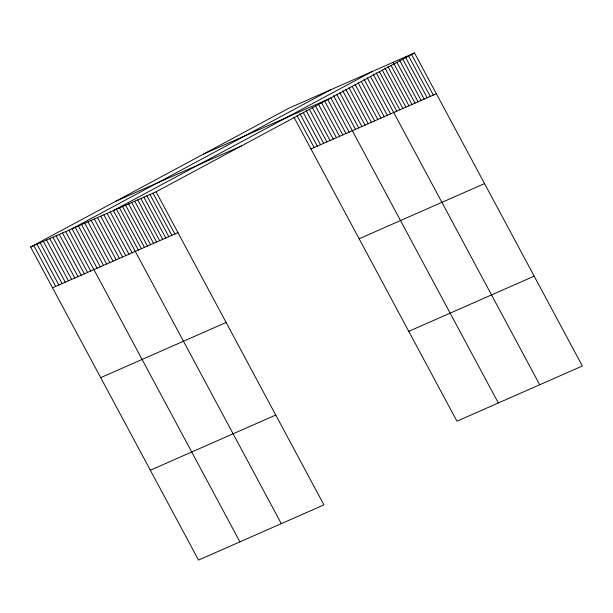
<?xml version="1.0" encoding="UTF-8"?>
<svg xmlns="http://www.w3.org/2000/svg" width="613" height="613" viewBox="0 0 613 613"><rect width="100%" height="100%" fill="white"/><g stroke="black" fill="none" stroke-linecap="round" stroke-linejoin="round"><path stroke-width="0.92" d="M30.65 247.001L156.062 191.815L323.932 504.89L198.52 560.075L30.65 247.001L289.068 108.11L414.48 52.925L582.35 365.999L456.938 421.185L293.979 117.275M330.453 89.896L72.035 228.787L239.905 541.861M371.838 71.69L113.42 210.573L281.29 523.655M156.062 191.815L414.48 52.925M203.792 153.94L329.204 98.754M115.926 201.164L241.338 145.978M310.952 148.921L436.364 93.735M52.534 287.811L177.946 232.626M359.126 238.771L484.538 183.586M100.708 377.662L226.12 322.476M408.764 331.342L534.176 276.156M150.346 470.225L275.758 415.039M411.438 54.266L433.314 95.076M408.388 55.607L430.272 96.417M405.346 56.948L427.223 97.758M402.297 58.289L424.181 99.099M399.699 60.457L421.131 100.44M397.101 62.633L418.089 101.781M393.163 62.304L415.039 103.114M391.01 65.315L411.997 104.455M387.96 66.648L408.955 105.796M384.918 67.989L405.906 107.137M382.32 70.166L402.864 108.478M379.271 71.506L399.814 109.819M376.229 72.847L396.772 111.16M373.179 74.188L539.708 384.765M370.444 76.418L390.542 113.903M367.256 77.82L387.355 115.298M364.076 79.223L384.175 116.7M361.341 81.452L380.987 118.102M358.153 82.855L377.807 119.504M354.973 84.257L374.62 120.907M352.237 86.494L371.44 122.309M349.05 87.889L368.252 123.703M345.87 89.291L365.072 125.106M342.682 90.693L361.892 126.508M339.947 92.931L358.705 127.91M336.767 94.325L355.525 129.312M333.579 95.728L498.323 402.979M330.844 97.965L349.157 132.109M327.664 99.36L345.97 133.511M324.476 100.762L342.79 134.914M321.741 102.999L339.602 136.316M318.553 104.402L336.422 137.718M315.373 105.796L333.234 139.113M312.193 107.198L330.055 140.515M309.45 109.436L326.867 141.917M306.27 110.838L323.687 143.319M303.083 112.233L320.499 144.722M299.903 113.635L317.319 146.116M297.167 115.872L314.14 147.518M153.012 193.156L174.897 233.967M149.97 194.497L171.855 235.308M146.921 195.831L168.805 236.649M143.879 197.171L165.763 237.99M140.829 198.512L162.713 239.323M137.787 199.853L159.671 240.664M134.737 201.194L156.621 242.005M131.695 202.535L153.579 243.346M128.646 203.876L150.53 244.687M125.604 205.217L147.488 246.028M122.554 206.558L144.438 247.368M119.512 207.899L141.396 248.709M116.47 209.24L138.346 250.05M110.24 211.975L132.117 252.786M107.053 213.378L128.937 254.188M103.873 214.78L125.757 255.59M100.685 216.182L122.569 256.993M97.505 217.584L119.389 258.395M94.318 218.979L116.202 259.797M91.138 220.381L113.022 261.192M87.95 221.783L109.834 262.594M84.77 223.186L106.654 263.996M81.583 224.588L103.467 265.398M78.403 225.982L100.287 266.801M75.215 227.385L97.099 268.195M68.855 230.189L90.732 271M65.668 231.591L87.552 272.402M62.488 232.994L84.364 273.804M59.3 234.388L81.184 275.206M56.12 235.79L78.004 276.601M52.933 237.193L74.817 278.003M49.753 238.595L71.637 279.405M46.565 239.997L68.449 280.808M43.385 241.399L65.269 282.21M40.197 242.794L62.082 283.604M37.018 244.196L58.902 285.007M33.83 245.598L55.714 286.409"/></g></svg>
